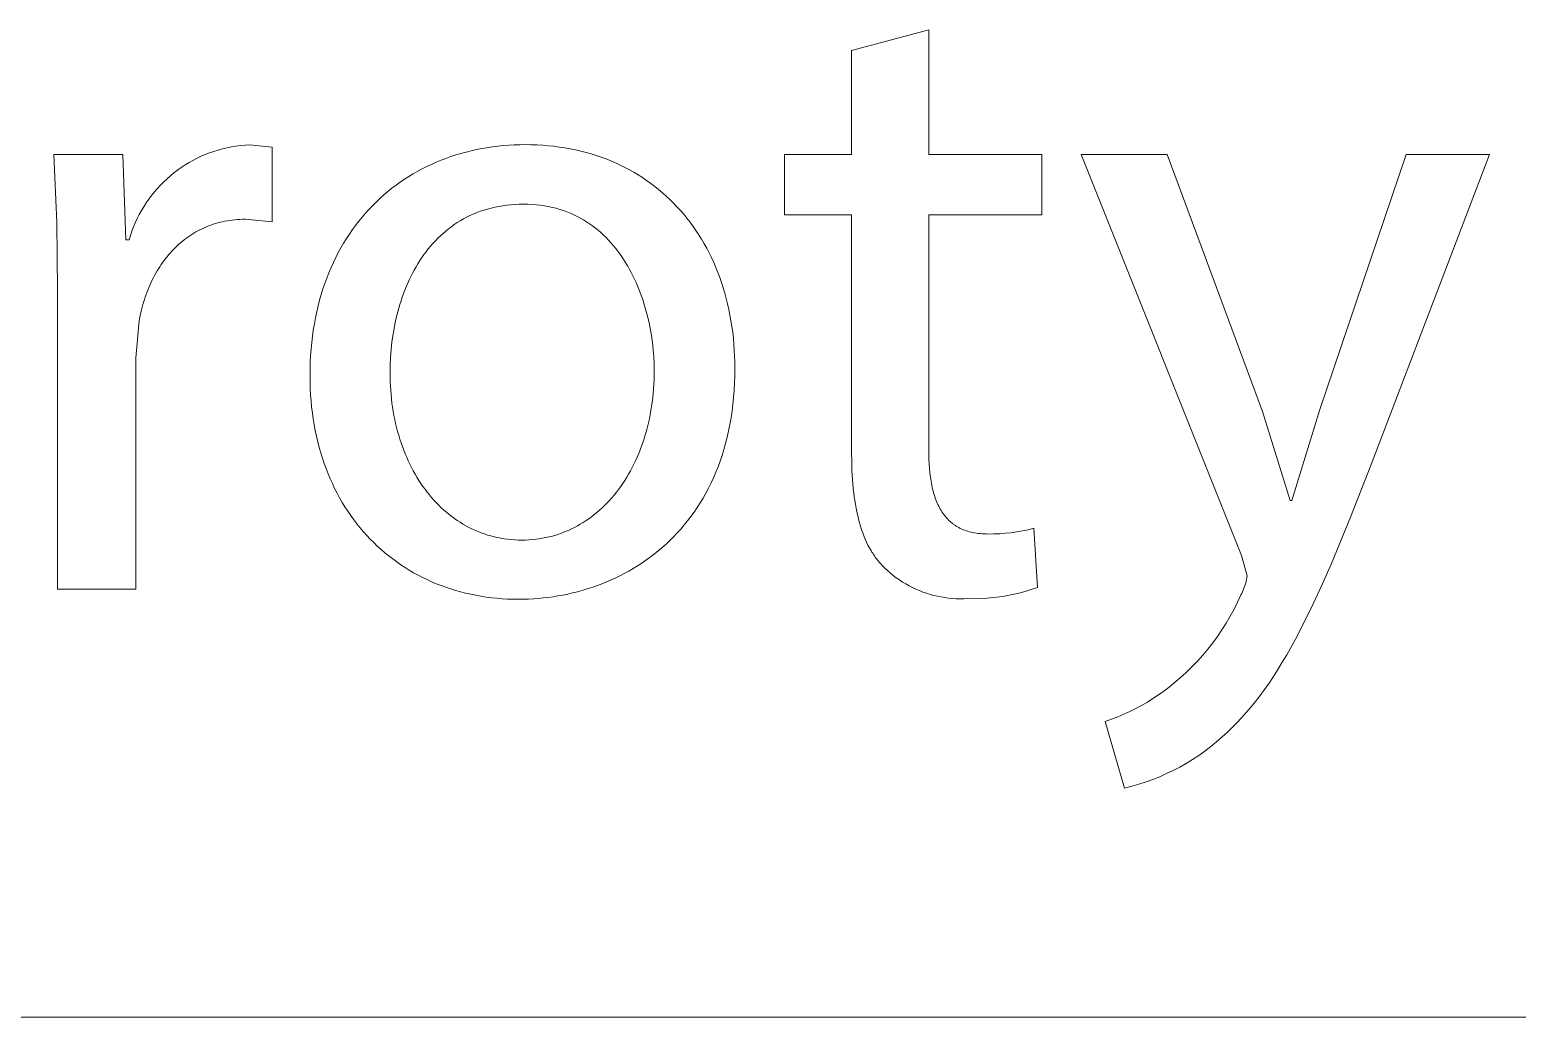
# Model space of a CAD drawing. Header units: millimetres. Extents: x -658 to 2773, y 81 to 2478.
# Drawn here: x 2230.8 to 2287.7, y 81.4 to 119.1 of the extents above; entities that cross this region are included whole.
import ezdxf

# ---------------------------------------------------------------- set-up
doc = ezdxf.new("R2010")
doc.units = ezdxf.units.MM
doc.header["$MEASUREMENT"] = 0
doc.layers.add('Domyślny', color=7, linetype='Continuous', true_color=0x000000)

msp = doc.modelspace()

# ---------------------------------------------------------------- linework, layer by layer
at = {"layer": 'Domyślny', "color": 18, "lineweight": 15, "true_color": 0x000000}
for p, q in [((2262.201, 118.36), (2265.148, 119.148)), ((2265.148, 119.148), (2265.148, 114.385)), ((2262.201, 114.385), (2262.201, 118.36)), ((2231.807, 111.787), (2231.7, 114.385)), ((2231.7, 114.385), (2234.338, 114.385)), ((2234.338, 114.385), (2234.453, 111.117)), ((2237.33, 114.311), (2237.49, 114.38)), ((2237.49, 114.38), (2237.652, 114.443)), ((2237.652, 114.443), (2237.817, 114.501)), ((2237.817, 114.501), (2237.983, 114.552)), ((2237.983, 114.552), (2238.151, 114.599)), ((2238.151, 114.599), (2238.32, 114.639)), ((2238.32, 114.639), (2238.491, 114.673)), ((2238.491, 114.673), (2238.662, 114.701)), ((2238.662, 114.701), (2238.835, 114.724)), ((2238.835, 114.724), (2239.008, 114.74)), ((2239.008, 114.74), (2239.182, 114.75)), ((2239.182, 114.75), (2240.05, 114.659)), ((2240.05, 114.659), (2240.05, 111.803)), ((2246.88, 114.299), (2247.071, 114.362)), ((2247.071, 114.362), (2247.264, 114.42)), ((2247.264, 114.42), (2247.459, 114.473)), ((2247.459, 114.473), (2247.657, 114.522)), ((2247.657, 114.522), (2247.856, 114.566)), ((2247.856, 114.566), (2248.057, 114.606)), ((2248.057, 114.606), (2248.26, 114.641)), ((2248.26, 114.641), (2248.465, 114.672)), ((2248.465, 114.672), (2248.672, 114.698)), ((2248.672, 114.698), (2248.88, 114.719)), ((2248.88, 114.719), (2249.09, 114.736)), ((2249.09, 114.736), (2249.302, 114.747)), ((2249.302, 114.747), (2249.515, 114.755)), ((2249.515, 114.755), (2249.73, 114.757)), ((2249.73, 114.757), (2249.952, 114.754)), ((2249.952, 114.754), (2250.173, 114.747)), ((2250.173, 114.747), (2250.391, 114.734)), ((2250.391, 114.734), (2250.606, 114.717)), ((2250.606, 114.717), (2250.82, 114.694)), ((2250.82, 114.694), (2251.031, 114.667)), ((2251.031, 114.667), (2251.239, 114.635)), ((2251.239, 114.635), (2251.445, 114.598)), ((2251.445, 114.598), (2251.648, 114.556)), ((2251.648, 114.556), (2251.849, 114.51)), ((2251.849, 114.51), (2252.046, 114.459)), ((2252.046, 114.459), (2252.242, 114.403)), ((2252.242, 114.403), (2252.434, 114.343)), ((2252.434, 114.343), (2252.624, 114.278)), ((2259.63, 112.077), (2259.63, 114.385)), ((2259.63, 114.385), (2262.201, 114.385)), ((2265.148, 114.385), (2269.478, 114.385)), ((2269.478, 114.385), (2269.478, 112.077)), ((2277.108, 99.054), (2270.973, 114.385)), ((2270.973, 114.385), (2274.263, 114.385)), ((2274.263, 114.385), (2277.907, 104.56)), ((2280.101, 104.629), (2283.402, 114.385)), ((2286.589, 114.385), (2282.065, 102.538)), ((2283.402, 114.385), (2286.589, 114.385)), ((2236.292, 113.679), (2236.43, 113.785)), ((2236.43, 113.785), (2236.572, 113.885)), ((2236.572, 113.885), (2236.718, 113.981)), ((2236.718, 113.981), (2236.867, 114.071)), ((2236.867, 114.071), (2237.018, 114.157)), ((2237.018, 114.157), (2237.173, 114.236)), ((2237.173, 114.236), (2237.33, 114.311)), ((2245.611, 113.738), (2245.784, 113.832)), ((2245.784, 113.832), (2245.961, 113.921)), ((2245.961, 113.921), (2246.14, 114.005)), ((2246.14, 114.005), (2246.321, 114.085)), ((2246.321, 114.085), (2246.505, 114.161)), ((2246.505, 114.161), (2246.692, 114.233)), ((2246.692, 114.233), (2246.88, 114.299)), ((2252.624, 114.278), (2252.811, 114.209)), ((2252.811, 114.209), (2252.995, 114.135)), ((2252.995, 114.135), (2253.177, 114.057)), ((2253.177, 114.057), (2253.355, 113.974)), ((2253.355, 113.974), (2253.53, 113.887)), ((2253.53, 113.887), (2253.703, 113.796)), ((2253.703, 113.796), (2253.872, 113.701)), ((2235.659, 113.084), (2235.777, 113.212)), ((2235.777, 113.212), (2235.899, 113.335)), ((2235.899, 113.335), (2236.026, 113.454)), ((2236.026, 113.454), (2236.157, 113.569)), ((2236.157, 113.569), (2236.292, 113.679)), ((2244.626, 113.089), (2244.783, 113.208)), ((2244.783, 113.208), (2244.943, 113.322)), ((2244.943, 113.322), (2245.105, 113.433)), ((2245.105, 113.433), (2245.271, 113.539)), ((2245.271, 113.539), (2245.439, 113.641)), ((2245.439, 113.641), (2245.611, 113.738)), ((2253.872, 113.701), (2254.039, 113.602)), ((2254.039, 113.602), (2254.202, 113.498)), ((2254.202, 113.498), (2254.362, 113.39)), ((2254.362, 113.39), (2254.519, 113.278)), ((2254.519, 113.278), (2254.672, 113.162)), ((2235.233, 112.534), (2235.332, 112.677)), ((2235.332, 112.677), (2235.436, 112.816)), ((2235.436, 112.816), (2235.545, 112.952)), ((2235.545, 112.952), (2235.659, 113.084)), ((2244.03, 112.572), (2244.174, 112.707)), ((2244.174, 112.707), (2244.322, 112.839)), ((2244.322, 112.839), (2244.472, 112.966)), ((2244.472, 112.966), (2244.626, 113.089)), ((2254.672, 113.162), (2254.823, 113.043)), ((2254.823, 113.043), (2254.97, 112.919)), ((2254.97, 112.919), (2255.113, 112.791)), ((2255.113, 112.791), (2255.254, 112.66)), ((2255.254, 112.66), (2255.391, 112.524)), ((2234.887, 111.93), (2234.966, 112.085)), ((2234.966, 112.085), (2235.049, 112.238)), ((2235.049, 112.238), (2235.139, 112.387)), ((2235.139, 112.387), (2235.233, 112.534)), ((2243.487, 111.989), (2243.618, 112.141)), ((2243.618, 112.141), (2243.752, 112.289)), ((2243.752, 112.289), (2243.889, 112.432)), ((2243.889, 112.432), (2244.03, 112.572)), ((2247.607, 112.046), (2247.482, 111.984)), ((2247.735, 112.104), (2247.607, 112.046)), ((2247.866, 112.158), (2247.735, 112.104)), ((2248, 112.209), (2247.866, 112.158)), ((2248.137, 112.255), (2248, 112.209)), ((2248.276, 112.297), (2248.137, 112.255)), ((2248.418, 112.336), (2248.276, 112.297)), ((2248.563, 112.37), (2248.418, 112.336)), ((2248.712, 112.399), (2248.563, 112.37)), ((2248.862, 112.425), (2248.712, 112.399)), ((2249.016, 112.446), (2248.862, 112.425)), ((2249.173, 112.462), (2249.016, 112.446)), ((2249.333, 112.474), (2249.173, 112.462)), ((2249.495, 112.481), (2249.333, 112.474)), ((2249.661, 112.484), (2249.495, 112.481)), ((2249.827, 112.481), (2249.661, 112.484)), ((2249.99, 112.473), (2249.827, 112.481)), ((2250.15, 112.461), (2249.99, 112.473)), ((2250.306, 112.443), (2250.15, 112.461)), ((2250.46, 112.42), (2250.306, 112.443)), ((2250.61, 112.393), (2250.46, 112.42)), ((2250.758, 112.361), (2250.61, 112.393)), ((2250.902, 112.325), (2250.758, 112.361)), ((2251.043, 112.284), (2250.902, 112.325)), ((2251.182, 112.239), (2251.043, 112.284)), ((2251.317, 112.19), (2251.182, 112.239)), ((2251.45, 112.136), (2251.317, 112.19)), ((2251.579, 112.079), (2251.45, 112.136)), ((2251.705, 112.017), (2251.579, 112.079)), ((2255.391, 112.524), (2255.524, 112.385)), ((2255.524, 112.385), (2255.654, 112.242)), ((2255.654, 112.242), (2255.781, 112.096)), ((2255.781, 112.096), (2255.904, 111.946)), ((2262.201, 112.077), (2259.63, 112.077)), ((2262.201, 103.007), (2262.201, 112.077)), ((2269.478, 112.077), (2265.148, 112.077)), ((2265.148, 112.077), (2265.148, 103.121)), ((2231.837, 109.187), (2231.807, 111.787)), ((2234.685, 111.449), (2234.747, 111.611)), ((2234.747, 111.611), (2234.814, 111.772)), ((2234.814, 111.772), (2234.887, 111.93)), ((2237.287, 111.505), (2237.206, 111.463)), ((2237.368, 111.544), (2237.287, 111.505)), ((2237.45, 111.582), (2237.368, 111.544)), ((2237.534, 111.618), (2237.45, 111.582)), ((2237.618, 111.652), (2237.534, 111.618)), ((2237.704, 111.684), (2237.618, 111.652)), ((2237.791, 111.714), (2237.704, 111.684)), ((2237.878, 111.742), (2237.791, 111.714)), ((2237.967, 111.768), (2237.878, 111.742)), ((2238.057, 111.791), (2237.967, 111.768)), ((2238.148, 111.813), (2238.057, 111.791)), ((2238.24, 111.832), (2238.148, 111.813)), ((2238.333, 111.849), (2238.24, 111.832)), ((2238.427, 111.864), (2238.333, 111.849)), ((2238.522, 111.877), (2238.427, 111.864)), ((2238.618, 111.887), (2238.522, 111.877)), ((2238.715, 111.895), (2238.618, 111.887)), ((2238.812, 111.901), (2238.715, 111.895)), ((2238.911, 111.904), (2238.812, 111.901)), ((2239.011, 111.906), (2238.911, 111.904)), ((2240.05, 111.803), (2239.011, 111.906)), ((2243.001, 111.342), (2243.117, 111.51)), ((2243.117, 111.51), (2243.236, 111.673)), ((2243.236, 111.673), (2243.36, 111.833)), ((2243.36, 111.833), (2243.487, 111.989)), ((2246.789, 111.54), (2246.683, 111.454)), ((2246.897, 111.622), (2246.789, 111.54)), ((2247.009, 111.701), (2246.897, 111.622)), ((2247.123, 111.777), (2247.009, 111.701)), ((2247.24, 111.85), (2247.123, 111.777)), ((2247.36, 111.919), (2247.24, 111.85)), ((2247.482, 111.984), (2247.36, 111.919)), ((2251.829, 111.952), (2251.705, 112.017)), ((2251.95, 111.883), (2251.829, 111.952)), ((2252.067, 111.81), (2251.95, 111.883)), ((2252.182, 111.734), (2252.067, 111.81)), ((2252.294, 111.654), (2252.182, 111.734)), ((2252.403, 111.571), (2252.294, 111.654)), ((2252.51, 111.485), (2252.403, 111.571)), ((2252.613, 111.396), (2252.51, 111.485)), ((2255.904, 111.946), (2256.023, 111.792)), ((2256.023, 111.792), (2256.138, 111.635)), ((2256.138, 111.635), (2256.25, 111.474)), ((2256.25, 111.474), (2256.358, 111.31)), ((2234.453, 111.117), (2234.578, 111.117)), ((2234.578, 111.117), (2234.629, 111.284)), ((2234.629, 111.284), (2234.685, 111.449)), ((2236.469, 110.942), (2236.402, 110.88)), ((2236.537, 111.002), (2236.469, 110.942)), ((2236.607, 111.06), (2236.537, 111.002)), ((2236.678, 111.117), (2236.607, 111.06)), ((2236.75, 111.172), (2236.678, 111.117)), ((2236.823, 111.225), (2236.75, 111.172)), ((2236.897, 111.276), (2236.823, 111.225)), ((2236.973, 111.326), (2236.897, 111.276)), ((2237.049, 111.373), (2236.973, 111.326)), ((2237.127, 111.419), (2237.049, 111.373)), ((2237.206, 111.463), (2237.127, 111.419)), ((2242.675, 110.815), (2242.78, 110.995)), ((2242.78, 110.995), (2242.888, 111.17)), ((2242.888, 111.17), (2243.001, 111.342)), ((2246.194, 110.981), (2246.104, 110.878)), ((2246.286, 111.081), (2246.194, 110.981)), ((2246.381, 111.179), (2246.286, 111.081)), ((2246.479, 111.273), (2246.381, 111.179)), ((2246.58, 111.365), (2246.479, 111.273)), ((2246.683, 111.454), (2246.58, 111.365)), ((2252.714, 111.303), (2252.613, 111.396)), ((2252.812, 111.208), (2252.714, 111.303)), ((2252.907, 111.109), (2252.812, 111.208)), ((2253, 111.008), (2252.907, 111.109)), ((2253.089, 110.905), (2253, 111.008)), ((2253.176, 110.799), (2253.089, 110.905)), ((2256.358, 111.31), (2256.463, 111.142)), ((2256.463, 111.142), (2256.563, 110.971)), ((2256.563, 110.971), (2256.66, 110.796)), ((2235.968, 110.401), (2235.911, 110.326)), ((2236.026, 110.474), (2235.968, 110.401)), ((2236.086, 110.545), (2236.026, 110.474)), ((2236.146, 110.616), (2236.086, 110.545)), ((2236.208, 110.684), (2236.146, 110.616)), ((2236.272, 110.751), (2236.208, 110.684)), ((2236.336, 110.816), (2236.272, 110.751)), ((2236.402, 110.88), (2236.336, 110.816)), ((2242.386, 110.254), (2242.478, 110.445)), ((2242.478, 110.445), (2242.575, 110.632)), ((2242.575, 110.632), (2242.675, 110.815)), ((2245.771, 110.44), (2245.695, 110.325)), ((2245.85, 110.553), (2245.771, 110.44)), ((2245.932, 110.664), (2245.85, 110.553)), ((2246.017, 110.772), (2245.932, 110.664)), ((2246.104, 110.878), (2246.017, 110.772)), ((2253.261, 110.69), (2253.176, 110.799)), ((2253.343, 110.579), (2253.261, 110.69)), ((2253.422, 110.466), (2253.343, 110.579)), ((2253.498, 110.35), (2253.422, 110.466)), ((2253.572, 110.233), (2253.498, 110.35)), ((2256.66, 110.796), (2256.753, 110.619)), ((2256.753, 110.619), (2256.842, 110.438)), ((2256.842, 110.438), (2256.927, 110.254)), ((2235.599, 109.846), (2235.552, 109.761)), ((2235.648, 109.93), (2235.599, 109.846)), ((2235.698, 110.012), (2235.648, 109.93)), ((2235.749, 110.093), (2235.698, 110.012)), ((2235.802, 110.172), (2235.749, 110.093)), ((2235.856, 110.25), (2235.802, 110.172)), ((2235.911, 110.326), (2235.856, 110.25)), ((2242.134, 109.658), (2242.214, 109.86)), ((2242.214, 109.86), (2242.298, 110.059)), ((2242.298, 110.059), (2242.386, 110.254)), ((2245.414, 109.842), (2245.35, 109.717)), ((2245.48, 109.966), (2245.414, 109.842)), ((2245.549, 110.088), (2245.48, 109.966)), ((2245.621, 110.207), (2245.549, 110.088)), ((2245.695, 110.325), (2245.621, 110.207)), ((2253.643, 110.113), (2253.572, 110.233)), ((2253.712, 109.992), (2253.643, 110.113)), ((2253.778, 109.869), (2253.712, 109.992)), ((2253.841, 109.744), (2253.778, 109.869)), ((2256.927, 110.254), (2257.008, 110.066)), ((2257.008, 110.066), (2257.085, 109.876)), ((2257.085, 109.876), (2257.158, 109.682)), ((2235.299, 109.224), (2235.262, 109.13)), ((2235.338, 109.317), (2235.299, 109.224)), ((2235.378, 109.408), (2235.338, 109.317)), ((2235.419, 109.499), (2235.378, 109.408)), ((2235.462, 109.588), (2235.419, 109.499)), ((2235.506, 109.675), (2235.462, 109.588)), ((2235.552, 109.761), (2235.506, 109.675)), ((2241.922, 109.029), (2241.988, 109.242)), ((2241.988, 109.242), (2242.059, 109.452)), ((2242.059, 109.452), (2242.134, 109.658)), ((2245.174, 109.329), (2245.121, 109.196)), ((2245.231, 109.46), (2245.174, 109.329)), ((2245.289, 109.589), (2245.231, 109.46)), ((2245.35, 109.717), (2245.289, 109.589)), ((2253.902, 109.618), (2253.841, 109.744)), ((2253.96, 109.49), (2253.902, 109.618)), ((2254.016, 109.361), (2253.96, 109.49)), ((2254.07, 109.231), (2254.016, 109.361)), ((2254.121, 109.099), (2254.07, 109.231)), ((2257.158, 109.682), (2257.227, 109.486)), ((2257.227, 109.486), (2257.291, 109.286)), ((2257.291, 109.286), (2257.352, 109.083)), ((2231.837, 97.763), (2231.837, 109.187)), ((2235.1, 108.643), (2235.045, 108.44)), ((2235.16, 108.841), (2235.1, 108.643)), ((2235.193, 108.939), (2235.16, 108.841)), ((2235.227, 109.035), (2235.193, 108.939)), ((2235.262, 109.13), (2235.227, 109.035)), ((2241.802, 108.591), (2241.86, 108.812)), ((2241.86, 108.812), (2241.922, 109.029)), ((2244.931, 108.652), (2244.89, 108.513)), ((2244.975, 108.79), (2244.931, 108.652)), ((2245.021, 108.927), (2244.975, 108.79)), ((2245.07, 109.063), (2245.021, 108.927)), ((2245.121, 109.196), (2245.07, 109.063)), ((2254.169, 108.967), (2254.121, 109.099)), ((2254.216, 108.833), (2254.169, 108.967)), ((2254.259, 108.698), (2254.216, 108.833)), ((2254.301, 108.563), (2254.259, 108.698)), ((2257.352, 109.083), (2257.408, 108.878)), ((2257.408, 108.878), (2257.46, 108.67)), ((2257.46, 108.67), (2257.507, 108.458)), ((2234.997, 108.233), (2234.955, 108.022)), ((2235.045, 108.44), (2234.997, 108.233)), ((2241.659, 107.906), (2241.702, 108.138)), ((2241.702, 108.138), (2241.75, 108.366)), ((2241.75, 108.366), (2241.802, 108.591)), ((2244.781, 108.089), (2244.72, 107.802)), ((2244.815, 108.231), (2244.781, 108.089)), ((2244.851, 108.373), (2244.815, 108.231)), ((2244.89, 108.513), (2244.851, 108.373)), ((2254.376, 108.291), (2254.301, 108.563)), ((2254.442, 108.016), (2254.376, 108.291)), ((2257.507, 108.458), (2257.55, 108.245)), ((2257.55, 108.245), (2257.589, 108.028)), ((2234.955, 108.022), (2234.83, 106.616)), ((2241.587, 107.432), (2241.62, 107.671)), ((2241.62, 107.671), (2241.659, 107.906)), ((2244.669, 107.512), (2244.628, 107.22)), ((2244.72, 107.802), (2244.669, 107.512)), ((2254.499, 107.741), (2254.442, 108.016)), ((2254.547, 107.465), (2254.499, 107.741)), ((2257.589, 108.028), (2257.624, 107.808)), ((2257.624, 107.808), (2257.654, 107.586)), ((2257.654, 107.586), (2257.679, 107.362)), ((2241.517, 106.695), (2241.535, 106.944)), ((2241.535, 106.944), (2241.559, 107.19)), ((2241.559, 107.19), (2241.587, 107.432)), ((2244.596, 106.926), (2244.573, 106.631)), ((2244.628, 107.22), (2244.596, 106.926)), ((2254.585, 107.19), (2254.547, 107.465)), ((2254.615, 106.916), (2254.585, 107.19)), ((2257.679, 107.362), (2257.7, 107.134)), ((2257.7, 107.134), (2257.716, 106.905)), ((2234.83, 106.616), (2234.83, 97.763)), ((2241.496, 106.186), (2241.504, 106.442)), ((2241.504, 106.442), (2241.517, 106.695)), ((2244.573, 106.631), (2244.559, 106.336)), ((2254.636, 106.644), (2254.615, 106.916)), ((2254.649, 106.375), (2254.636, 106.644)), ((2254.653, 106.109), (2254.649, 106.375)), ((2257.716, 106.905), (2257.728, 106.672)), ((2257.728, 106.672), (2257.735, 106.438)), ((2257.735, 106.438), (2257.738, 106.201)), ((2241.493, 105.926), (2241.496, 106.186)), ((2241.496, 105.682), (2241.493, 105.926)), ((2244.559, 106.336), (2244.555, 106.041)), ((2244.555, 106.041), (2244.556, 105.871)), ((2244.556, 105.871), (2244.561, 105.702)), ((2254.647, 105.761), (2254.652, 105.934)), ((2254.652, 105.934), (2254.653, 106.109)), ((2257.734, 105.916), (2257.725, 105.636)), ((2257.738, 106.201), (2257.734, 105.916)), ((2241.503, 105.44), (2241.496, 105.682)), ((2241.516, 105.201), (2241.503, 105.44)), ((2244.561, 105.702), (2244.568, 105.534)), ((2244.568, 105.534), (2244.579, 105.368)), ((2244.579, 105.368), (2244.593, 105.204)), ((2254.597, 105.084), (2254.614, 105.251)), ((2254.614, 105.251), (2254.628, 105.419)), ((2254.628, 105.419), (2254.639, 105.589)), ((2254.639, 105.589), (2254.647, 105.761)), ((2257.71, 105.361), (2257.689, 105.091)), ((2257.725, 105.636), (2257.71, 105.361)), ((2241.533, 104.965), (2241.516, 105.201)), ((2241.556, 104.731), (2241.533, 104.965)), ((2241.583, 104.501), (2241.556, 104.731)), ((2244.593, 105.204), (2244.609, 105.041)), ((2244.609, 105.041), (2244.628, 104.879)), ((2244.628, 104.879), (2244.651, 104.72)), ((2244.651, 104.72), (2244.676, 104.561)), ((2254.528, 104.594), (2254.554, 104.756)), ((2254.554, 104.756), (2254.577, 104.919)), ((2254.577, 104.919), (2254.597, 105.084)), ((2257.662, 104.826), (2257.629, 104.566)), ((2257.689, 105.091), (2257.662, 104.826)), ((2241.615, 104.274), (2241.583, 104.501)), ((2241.651, 104.051), (2241.615, 104.274)), ((2244.676, 104.561), (2244.704, 104.405)), ((2244.704, 104.405), (2244.734, 104.25)), ((2244.734, 104.25), (2244.768, 104.097)), ((2244.768, 104.097), (2244.804, 103.946)), ((2254.397, 103.967), (2254.434, 104.121)), ((2254.434, 104.121), (2254.468, 104.277)), ((2254.468, 104.277), (2254.5, 104.435)), ((2254.5, 104.435), (2254.528, 104.594)), ((2257.591, 104.311), (2257.547, 104.06)), ((2257.629, 104.566), (2257.591, 104.311)), ((2277.907, 104.56), (2278.97, 101.156)), ((2279.038, 101.156), (2280.101, 104.629)), ((2241.692, 103.83), (2241.651, 104.051)), ((2241.738, 103.612), (2241.692, 103.83)), ((2241.788, 103.398), (2241.738, 103.612)), ((2244.804, 103.946), (2244.843, 103.797)), ((2244.843, 103.797), (2244.885, 103.649)), ((2244.885, 103.649), (2244.929, 103.504)), ((2254.221, 103.373), (2254.269, 103.518)), ((2254.269, 103.518), (2254.314, 103.666)), ((2254.314, 103.666), (2254.357, 103.816)), ((2254.357, 103.816), (2254.397, 103.967)), ((2257.443, 103.575), (2257.383, 103.339)), ((2257.497, 103.815), (2257.443, 103.575)), ((2257.547, 104.06), (2257.497, 103.815)), ((2241.843, 103.187), (2241.788, 103.398)), ((2241.902, 102.979), (2241.843, 103.187)), ((2241.966, 102.774), (2241.902, 102.979)), ((2244.929, 103.504), (2244.976, 103.36)), ((2244.976, 103.36), (2245.025, 103.219)), ((2245.025, 103.219), (2245.077, 103.079)), ((2245.077, 103.079), (2245.132, 102.942)), ((2245.132, 102.942), (2245.189, 102.807)), ((2254.003, 102.813), (2254.062, 102.949)), ((2254.062, 102.949), (2254.117, 103.088)), ((2254.117, 103.088), (2254.17, 103.229)), ((2254.17, 103.229), (2254.221, 103.373)), ((2257.318, 103.109), (2257.248, 102.883)), ((2257.383, 103.339), (2257.318, 103.109)), ((2262.205, 102.646), (2262.201, 103.007)), ((2265.148, 103.121), (2265.15, 102.93)), ((2242.034, 102.572), (2241.966, 102.774)), ((2242.106, 102.374), (2242.034, 102.572)), ((2242.182, 102.18), (2242.106, 102.374)), ((2245.189, 102.807), (2245.248, 102.674)), ((2245.248, 102.674), (2245.31, 102.544)), ((2245.31, 102.544), (2245.375, 102.415)), ((2245.375, 102.415), (2245.441, 102.289)), ((2253.746, 102.29), (2253.814, 102.417)), ((2253.814, 102.417), (2253.88, 102.546)), ((2253.88, 102.546), (2253.943, 102.678)), ((2253.943, 102.678), (2254.003, 102.813)), ((2257.093, 102.446), (2257.009, 102.235)), ((2257.173, 102.662), (2257.093, 102.446)), ((2257.248, 102.883), (2257.173, 102.662)), ((2262.216, 102.296), (2262.205, 102.646)), ((2265.15, 102.93), (2265.155, 102.744)), ((2265.155, 102.744), (2265.164, 102.563)), ((2265.164, 102.563), (2265.177, 102.388)), ((2265.177, 102.388), (2265.194, 102.218)), ((2282.065, 102.538), (2281.282, 100.524)), ((2242.263, 101.988), (2242.182, 102.18)), ((2242.347, 101.801), (2242.263, 101.988)), ((2245.441, 102.289), (2245.51, 102.165)), ((2245.51, 102.165), (2245.582, 102.044)), ((2245.582, 102.044), (2245.655, 101.925)), ((2245.655, 101.925), (2245.731, 101.809)), ((2245.731, 101.809), (2245.81, 101.695)), ((2253.372, 101.692), (2253.451, 101.806)), ((2253.451, 101.806), (2253.528, 101.923)), ((2253.528, 101.923), (2253.603, 102.043)), ((2253.603, 102.043), (2253.676, 102.165)), ((2253.676, 102.165), (2253.746, 102.29)), ((2256.827, 101.826), (2256.729, 101.629)), ((2256.92, 102.028), (2256.827, 101.826)), ((2257.009, 102.235), (2256.92, 102.028)), ((2262.236, 101.958), (2262.216, 102.296)), ((2262.264, 101.631), (2262.236, 101.958)), ((2265.194, 102.218), (2265.214, 102.054)), ((2265.214, 102.054), (2265.239, 101.895)), ((2265.239, 101.895), (2265.267, 101.742)), ((2242.436, 101.616), (2242.347, 101.801)), ((2242.528, 101.435), (2242.436, 101.616)), ((2242.625, 101.258), (2242.528, 101.435)), ((2242.725, 101.084), (2242.625, 101.258)), ((2245.81, 101.695), (2245.89, 101.584)), ((2245.89, 101.584), (2245.973, 101.476)), ((2245.973, 101.476), (2246.057, 101.37)), ((2246.057, 101.37), (2246.144, 101.266)), ((2246.144, 101.266), (2246.233, 101.166)), ((2252.943, 101.161), (2253.033, 101.261)), ((2253.033, 101.261), (2253.121, 101.365)), ((2253.121, 101.365), (2253.207, 101.471)), ((2253.207, 101.471), (2253.29, 101.58)), ((2253.29, 101.58), (2253.372, 101.692)), ((2256.521, 101.249), (2256.41, 101.066)), ((2256.627, 101.437), (2256.521, 101.249)), ((2256.729, 101.629), (2256.627, 101.437)), ((2262.301, 101.316), (2262.264, 101.631)), ((2262.323, 101.163), (2262.301, 101.316)), ((2265.267, 101.742), (2265.283, 101.667)), ((2265.283, 101.667), (2265.3, 101.594)), ((2265.3, 101.594), (2265.318, 101.522)), ((2265.318, 101.522), (2265.337, 101.452)), ((2265.337, 101.452), (2265.357, 101.383)), ((2265.357, 101.383), (2265.379, 101.316)), ((2265.379, 101.316), (2265.401, 101.25)), ((2265.401, 101.25), (2265.425, 101.186)), ((2242.829, 100.914), (2242.725, 101.084)), ((2242.937, 100.747), (2242.829, 100.914)), ((2243.049, 100.584), (2242.937, 100.747)), ((2246.233, 101.166), (2246.324, 101.068)), ((2246.324, 101.068), (2246.417, 100.974)), ((2246.417, 100.974), (2246.512, 100.882)), ((2246.512, 100.882), (2246.609, 100.793)), ((2246.609, 100.793), (2246.708, 100.707)), ((2246.708, 100.707), (2246.809, 100.624)), ((2252.362, 100.618), (2252.464, 100.701)), ((2252.464, 100.701), (2252.564, 100.787)), ((2252.564, 100.787), (2252.661, 100.876)), ((2252.661, 100.876), (2252.757, 100.968)), ((2252.757, 100.968), (2252.851, 101.063)), ((2252.851, 101.063), (2252.943, 101.161)), ((2256.178, 100.714), (2256.056, 100.545)), ((2256.296, 100.888), (2256.178, 100.714)), ((2256.41, 101.066), (2256.296, 100.888)), ((2262.347, 101.013), (2262.323, 101.163)), ((2262.373, 100.866), (2262.347, 101.013)), ((2262.402, 100.722), (2262.373, 100.866)), ((2262.433, 100.581), (2262.402, 100.722)), ((2265.425, 101.186), (2265.449, 101.123)), ((2265.449, 101.123), (2265.475, 101.061)), ((2265.475, 101.061), (2265.502, 101.001)), ((2265.502, 101.001), (2265.53, 100.943)), ((2265.53, 100.943), (2265.56, 100.885)), ((2265.56, 100.885), (2265.59, 100.83)), ((2265.59, 100.83), (2265.622, 100.776)), ((2265.622, 100.776), (2265.655, 100.723)), ((2265.655, 100.723), (2265.689, 100.672)), ((2265.689, 100.672), (2265.725, 100.623)), ((2278.97, 101.156), (2279.038, 101.156)), ((2243.164, 100.424), (2243.049, 100.584)), ((2243.283, 100.269), (2243.164, 100.424)), ((2243.405, 100.117), (2243.283, 100.269)), ((2243.531, 99.968), (2243.405, 100.117)), ((2246.809, 100.624), (2246.912, 100.544)), ((2246.912, 100.544), (2247.017, 100.467)), ((2247.017, 100.467), (2247.123, 100.393)), ((2247.123, 100.393), (2247.231, 100.323)), ((2247.231, 100.323), (2247.341, 100.255)), ((2247.341, 100.255), (2247.453, 100.191)), ((2247.453, 100.191), (2247.567, 100.131)), ((2247.567, 100.131), (2247.682, 100.073)), ((2251.487, 100.07), (2251.603, 100.127)), ((2251.603, 100.127), (2251.716, 100.187)), ((2251.716, 100.187), (2251.828, 100.251)), ((2251.828, 100.251), (2251.938, 100.318)), ((2251.938, 100.318), (2252.047, 100.388)), ((2252.047, 100.388), (2252.154, 100.462)), ((2252.154, 100.462), (2252.259, 100.539)), ((2252.259, 100.539), (2252.362, 100.618)), ((2255.801, 100.221), (2255.669, 100.066)), ((2255.93, 100.381), (2255.801, 100.221)), ((2256.056, 100.545), (2255.93, 100.381)), ((2262.466, 100.443), (2262.433, 100.581)), ((2262.502, 100.309), (2262.466, 100.443)), ((2262.541, 100.177), (2262.502, 100.309)), ((2262.582, 100.049), (2262.541, 100.177)), ((2265.725, 100.623), (2265.761, 100.575)), ((2265.761, 100.575), (2265.799, 100.528)), ((2265.799, 100.528), (2265.839, 100.483)), ((2265.839, 100.483), (2265.879, 100.44)), ((2265.879, 100.44), (2265.921, 100.398)), ((2265.921, 100.398), (2265.964, 100.358)), ((2265.964, 100.358), (2266.009, 100.319)), ((2266.009, 100.319), (2266.031, 100.3)), ((2266.031, 100.3), (2266.054, 100.282)), ((2266.054, 100.282), (2266.078, 100.264)), ((2266.078, 100.264), (2266.102, 100.246)), ((2266.102, 100.246), (2266.126, 100.229)), ((2266.126, 100.229), (2266.15, 100.212)), ((2266.15, 100.212), (2266.175, 100.196)), ((2266.175, 100.196), (2266.2, 100.18)), ((2266.2, 100.18), (2266.251, 100.149)), ((2266.251, 100.149), (2266.304, 100.12)), ((2266.304, 100.12), (2266.358, 100.093)), ((2281.282, 100.524), (2280.548, 98.753)), ((2243.66, 99.824), (2243.531, 99.968)), ((2243.792, 99.683), (2243.66, 99.824)), ((2243.928, 99.547), (2243.792, 99.683)), ((2244.067, 99.414), (2243.928, 99.547)), ((2247.682, 100.073), (2247.799, 100.019)), ((2247.799, 100.019), (2247.917, 99.969)), ((2247.917, 99.969), (2248.037, 99.922)), ((2248.037, 99.922), (2248.159, 99.878)), ((2248.159, 99.878), (2248.282, 99.838)), ((2248.282, 99.838), (2248.407, 99.802)), ((2248.407, 99.802), (2248.533, 99.769)), ((2248.533, 99.769), (2248.661, 99.74)), ((2248.661, 99.74), (2248.79, 99.714)), ((2248.79, 99.714), (2248.92, 99.693)), ((2248.92, 99.693), (2249.052, 99.675)), ((2249.052, 99.675), (2249.185, 99.661)), ((2249.185, 99.661), (2249.32, 99.651)), ((2249.32, 99.651), (2249.455, 99.645)), ((2249.455, 99.645), (2249.592, 99.643)), ((2249.592, 99.643), (2249.727, 99.645)), ((2249.727, 99.645), (2249.861, 99.651)), ((2249.861, 99.651), (2249.994, 99.661)), ((2249.994, 99.661), (2250.126, 99.675)), ((2250.126, 99.675), (2250.256, 99.692)), ((2250.256, 99.692), (2250.385, 99.714)), ((2250.385, 99.714), (2250.513, 99.739)), ((2250.513, 99.739), (2250.64, 99.768)), ((2250.64, 99.768), (2250.765, 99.8)), ((2250.765, 99.8), (2250.889, 99.836)), ((2250.889, 99.836), (2251.012, 99.876)), ((2251.012, 99.876), (2251.133, 99.919)), ((2251.133, 99.919), (2251.252, 99.966)), ((2251.252, 99.966), (2251.371, 100.016)), ((2251.371, 100.016), (2251.487, 100.07)), ((2255.251, 99.628), (2255.106, 99.491)), ((2255.394, 99.769), (2255.251, 99.628)), ((2255.533, 99.915), (2255.394, 99.769)), ((2255.669, 100.066), (2255.533, 99.915)), ((2262.626, 99.923), (2262.582, 100.049)), ((2262.672, 99.801), (2262.626, 99.923)), ((2262.721, 99.683), (2262.672, 99.801)), ((2262.773, 99.567), (2262.721, 99.683)), ((2262.827, 99.455), (2262.773, 99.567)), ((2266.358, 100.093), (2266.413, 100.067)), ((2266.413, 100.067), (2266.47, 100.042)), ((2266.47, 100.042), (2266.528, 100.02)), ((2266.528, 100.02), (2266.588, 99.999)), ((2266.588, 99.999), (2266.649, 99.979)), ((2266.649, 99.979), (2266.712, 99.962)), ((2266.712, 99.962), (2266.776, 99.945)), ((2266.776, 99.945), (2266.842, 99.931)), ((2266.842, 99.931), (2266.909, 99.918)), ((2266.909, 99.918), (2266.977, 99.907)), ((2266.977, 99.907), (2267.048, 99.898)), ((2267.048, 99.898), (2267.119, 99.89)), ((2267.119, 99.89), (2267.192, 99.884)), ((2267.192, 99.884), (2267.267, 99.88)), ((2267.267, 99.88), (2267.344, 99.877)), ((2267.344, 99.877), (2267.421, 99.876)), ((2267.421, 99.876), (2267.642, 99.878)), ((2267.642, 99.878), (2267.863, 99.887)), ((2267.863, 99.887), (2268.083, 99.903)), ((2268.083, 99.903), (2268.303, 99.927)), ((2268.303, 99.927), (2268.521, 99.957)), ((2268.521, 99.957), (2268.739, 99.996)), ((2268.739, 99.996), (2268.955, 100.041)), ((2268.955, 100.041), (2269.169, 100.094)), ((2269.169, 100.094), (2269.306, 97.832)), ((2244.209, 99.285), (2244.067, 99.414)), ((2244.354, 99.16), (2244.209, 99.285)), ((2244.503, 99.039), (2244.354, 99.16)), ((2244.654, 98.922), (2244.503, 99.039)), ((2254.496, 98.987), (2254.337, 98.872)), ((2254.653, 99.106), (2254.496, 98.987)), ((2254.806, 99.23), (2254.653, 99.106)), ((2254.958, 99.358), (2254.806, 99.23)), ((2255.106, 99.491), (2254.958, 99.358)), ((2262.885, 99.346), (2262.827, 99.455)), ((2262.945, 99.24), (2262.885, 99.346)), ((2262.976, 99.188), (2262.945, 99.24)), ((2263.007, 99.138), (2262.976, 99.188)), ((2263.04, 99.088), (2263.007, 99.138)), ((2263.073, 99.039), (2263.04, 99.088)), ((2263.107, 98.991), (2263.073, 99.039)), ((2263.142, 98.943), (2263.107, 98.991)), ((2277.325, 98.277), (2277.108, 99.054)), ((2244.809, 98.809), (2244.654, 98.922)), ((2244.966, 98.7), (2244.809, 98.809)), ((2245.126, 98.595), (2244.966, 98.7)), ((2245.289, 98.494), (2245.126, 98.595)), ((2245.455, 98.397), (2245.289, 98.494)), ((2245.623, 98.305), (2245.455, 98.397)), ((2253.678, 98.457), (2253.508, 98.364)), ((2253.846, 98.554), (2253.678, 98.457)), ((2254.012, 98.656), (2253.846, 98.554)), ((2254.176, 98.762), (2254.012, 98.656)), ((2254.337, 98.872), (2254.176, 98.762)), ((2263.177, 98.897), (2263.142, 98.943)), ((2263.214, 98.851), (2263.177, 98.897)), ((2263.251, 98.806), (2263.214, 98.851)), ((2263.288, 98.762), (2263.251, 98.806)), ((2263.327, 98.719), (2263.288, 98.762)), ((2263.366, 98.677), (2263.327, 98.719)), ((2263.468, 98.575), (2263.366, 98.677)), ((2263.574, 98.476), (2263.468, 98.575)), ((2263.683, 98.381), (2263.574, 98.476)), ((2280.548, 98.753), (2280.196, 97.952)), ((2245.794, 98.217), (2245.623, 98.305)), ((2245.968, 98.133), (2245.794, 98.217)), ((2246.144, 98.053), (2245.968, 98.133)), ((2246.322, 97.978), (2246.144, 98.053)), ((2246.503, 97.907), (2246.322, 97.978)), ((2246.686, 97.84), (2246.503, 97.907)), ((2246.872, 97.778), (2246.686, 97.84)), ((2252.269, 97.834), (2252.087, 97.775)), ((2252.451, 97.897), (2252.269, 97.834)), ((2252.631, 97.964), (2252.451, 97.897)), ((2252.809, 98.036), (2252.631, 97.964)), ((2252.986, 98.111), (2252.809, 98.036)), ((2253.162, 98.191), (2252.986, 98.111)), ((2253.336, 98.276), (2253.162, 98.191)), ((2253.508, 98.364), (2253.336, 98.276)), ((2263.796, 98.29), (2263.683, 98.381)), ((2263.911, 98.203), (2263.796, 98.29)), ((2264.03, 98.12), (2263.911, 98.203)), ((2264.151, 98.041), (2264.03, 98.12)), ((2264.275, 97.966), (2264.151, 98.041)), ((2264.401, 97.896), (2264.275, 97.966)), ((2264.53, 97.83), (2264.401, 97.896)), ((2264.661, 97.769), (2264.53, 97.83)), ((2269.306, 97.832), (2269.072, 97.751)), ((2277.203, 97.801), (2277.227, 97.867)), ((2277.227, 97.867), (2277.249, 97.934)), ((2277.249, 97.934), (2277.268, 98.002)), ((2277.268, 98.002), (2277.286, 98.07)), ((2277.286, 98.07), (2277.301, 98.138)), ((2277.301, 98.138), (2277.314, 98.208)), ((2277.314, 98.208), (2277.325, 98.277)), ((2280.196, 97.952), (2279.85, 97.205)), ((2234.83, 97.763), (2231.837, 97.763)), ((2247.06, 97.72), (2246.872, 97.778)), ((2247.25, 97.666), (2247.06, 97.72)), ((2247.442, 97.617), (2247.25, 97.666)), ((2247.636, 97.573), (2247.442, 97.617)), ((2247.832, 97.533), (2247.636, 97.573)), ((2248.03, 97.498), (2247.832, 97.533)), ((2248.23, 97.467), (2248.03, 97.498)), ((2248.432, 97.441), (2248.23, 97.467)), ((2248.636, 97.42), (2248.432, 97.441)), ((2248.841, 97.403), (2248.636, 97.42)), ((2249.048, 97.391), (2248.841, 97.403)), ((2249.257, 97.384), (2249.048, 97.391)), ((2249.467, 97.382), (2249.257, 97.384)), ((2249.655, 97.384), (2249.467, 97.382)), ((2249.843, 97.389), (2249.655, 97.384)), ((2250.032, 97.399), (2249.843, 97.389)), ((2250.221, 97.413), (2250.032, 97.399)), ((2250.409, 97.431), (2250.221, 97.413)), ((2250.597, 97.453), (2250.409, 97.431)), ((2250.786, 97.479), (2250.597, 97.453)), ((2250.973, 97.509), (2250.786, 97.479)), ((2251.161, 97.543), (2250.973, 97.509)), ((2251.348, 97.581), (2251.161, 97.543)), ((2251.534, 97.623), (2251.348, 97.581)), ((2251.719, 97.67), (2251.534, 97.623)), ((2251.904, 97.72), (2251.719, 97.67)), ((2252.087, 97.775), (2251.904, 97.72)), ((2264.793, 97.712), (2264.661, 97.769)), ((2264.928, 97.659), (2264.793, 97.712)), ((2265.065, 97.612), (2264.928, 97.659)), ((2265.203, 97.569), (2265.065, 97.612)), ((2265.342, 97.531), (2265.203, 97.569)), ((2265.483, 97.497), (2265.342, 97.531)), ((2265.625, 97.469), (2265.483, 97.497)), ((2265.768, 97.445), (2265.625, 97.469)), ((2265.911, 97.427), (2265.768, 97.445)), ((2266.055, 97.413), (2265.911, 97.427)), ((2266.2, 97.405), (2266.055, 97.413)), ((2266.344, 97.401), (2266.2, 97.405)), ((2266.489, 97.403), (2266.344, 97.401)), ((2266.633, 97.409), (2266.489, 97.403)), ((2266.881, 97.405), (2266.633, 97.409)), ((2267.128, 97.409), (2266.881, 97.405)), ((2267.375, 97.423), (2267.128, 97.409)), ((2267.622, 97.444), (2267.375, 97.423)), ((2267.868, 97.474), (2267.622, 97.444)), ((2268.112, 97.513), (2267.868, 97.474)), ((2268.355, 97.56), (2268.112, 97.513)), ((2268.596, 97.616), (2268.355, 97.56)), ((2268.835, 97.679), (2268.596, 97.616)), ((2269.072, 97.751), (2268.835, 97.679)), ((2276.822, 96.998), (2276.958, 97.27)), ((2276.958, 97.27), (2277.085, 97.546)), ((2277.085, 97.546), (2277.117, 97.608)), ((2277.117, 97.608), (2277.148, 97.672)), ((2277.148, 97.672), (2277.176, 97.736)), ((2277.176, 97.736), (2277.203, 97.801)), ((2276.523, 96.469), (2276.677, 96.731)), ((2276.677, 96.731), (2276.822, 96.998)), ((2279.85, 97.205), (2279.51, 96.508)), ((2276.189, 95.961), (2276.36, 96.212)), ((2276.36, 96.212), (2276.523, 96.469)), ((2279.51, 96.508), (2279.172, 95.86)), ((2275.822, 95.477), (2276.01, 95.716)), ((2276.01, 95.716), (2276.189, 95.961)), ((2279.172, 95.86), (2278.837, 95.257)), ((2275.212, 94.8), (2275.423, 95.019)), ((2275.423, 95.019), (2275.626, 95.245)), ((2275.626, 95.245), (2275.822, 95.477)), ((2278.837, 95.257), (2278.668, 94.973)), ((2274.769, 94.384), (2274.994, 94.588)), ((2274.994, 94.588), (2275.212, 94.8)), ((2278.331, 94.434), (2278.161, 94.18)), ((2278.5, 94.698), (2278.331, 94.434)), ((2278.668, 94.973), (2278.5, 94.698)), ((2273.934, 93.725), (2274.14, 93.873)), ((2274.14, 93.873), (2274.341, 94.027)), ((2274.341, 94.027), (2274.537, 94.187)), ((2274.537, 94.187), (2274.769, 94.384)), ((2277.99, 93.936), (2277.818, 93.701)), ((2278.161, 94.18), (2277.99, 93.936)), ((2273.066, 93.203), (2273.289, 93.323)), ((2273.289, 93.323), (2273.508, 93.45)), ((2273.508, 93.45), (2273.723, 93.584)), ((2273.723, 93.584), (2273.934, 93.725)), ((2277.644, 93.475), (2277.469, 93.258)), ((2277.818, 93.701), (2277.644, 93.475)), ((2271.898, 92.714), (2272.138, 92.797)), ((2272.641, 90.166), (2271.898, 92.714)), ((2272.138, 92.797), (2272.375, 92.887)), ((2272.375, 92.887), (2272.608, 92.985)), ((2272.608, 92.985), (2272.839, 93.09)), ((2272.839, 93.09), (2273.066, 93.203)), ((2277.111, 92.848), (2276.929, 92.655)), ((2277.291, 93.049), (2277.111, 92.848)), ((2277.469, 93.258), (2277.291, 93.049)), ((2276.556, 92.291), (2276.365, 92.12)), ((2276.744, 92.47), (2276.556, 92.291)), ((2276.929, 92.655), (2276.744, 92.47)), ((2275.708, 91.581), (2275.477, 91.416)), ((2275.933, 91.753), (2275.708, 91.581)), ((2276.152, 91.933), (2275.933, 91.753)), ((2276.365, 92.12), (2276.152, 91.933)), ((2274.999, 91.111), (2274.753, 90.971)), ((2275.241, 91.26), (2274.999, 91.111)), ((2275.477, 91.416), (2275.241, 91.26)), ((2273.724, 90.497), (2273.458, 90.401)), ((2273.987, 90.602), (2273.724, 90.497)), ((2274.247, 90.717), (2273.987, 90.602)), ((2274.502, 90.84), (2274.247, 90.717)), ((2274.753, 90.971), (2274.502, 90.84)), ((2272.916, 90.235), (2272.641, 90.166)), ((2273.188, 90.313), (2272.916, 90.235)), ((2273.458, 90.401), (2273.188, 90.313)), ((2769.275, 81.408), (-658.039, 81.408)), ((2769.275, 81.408), (1476.09, 81.408))]:
    msp.add_line(p, q, dxfattribs=at)

doc.saveas('drawing.dxf')
